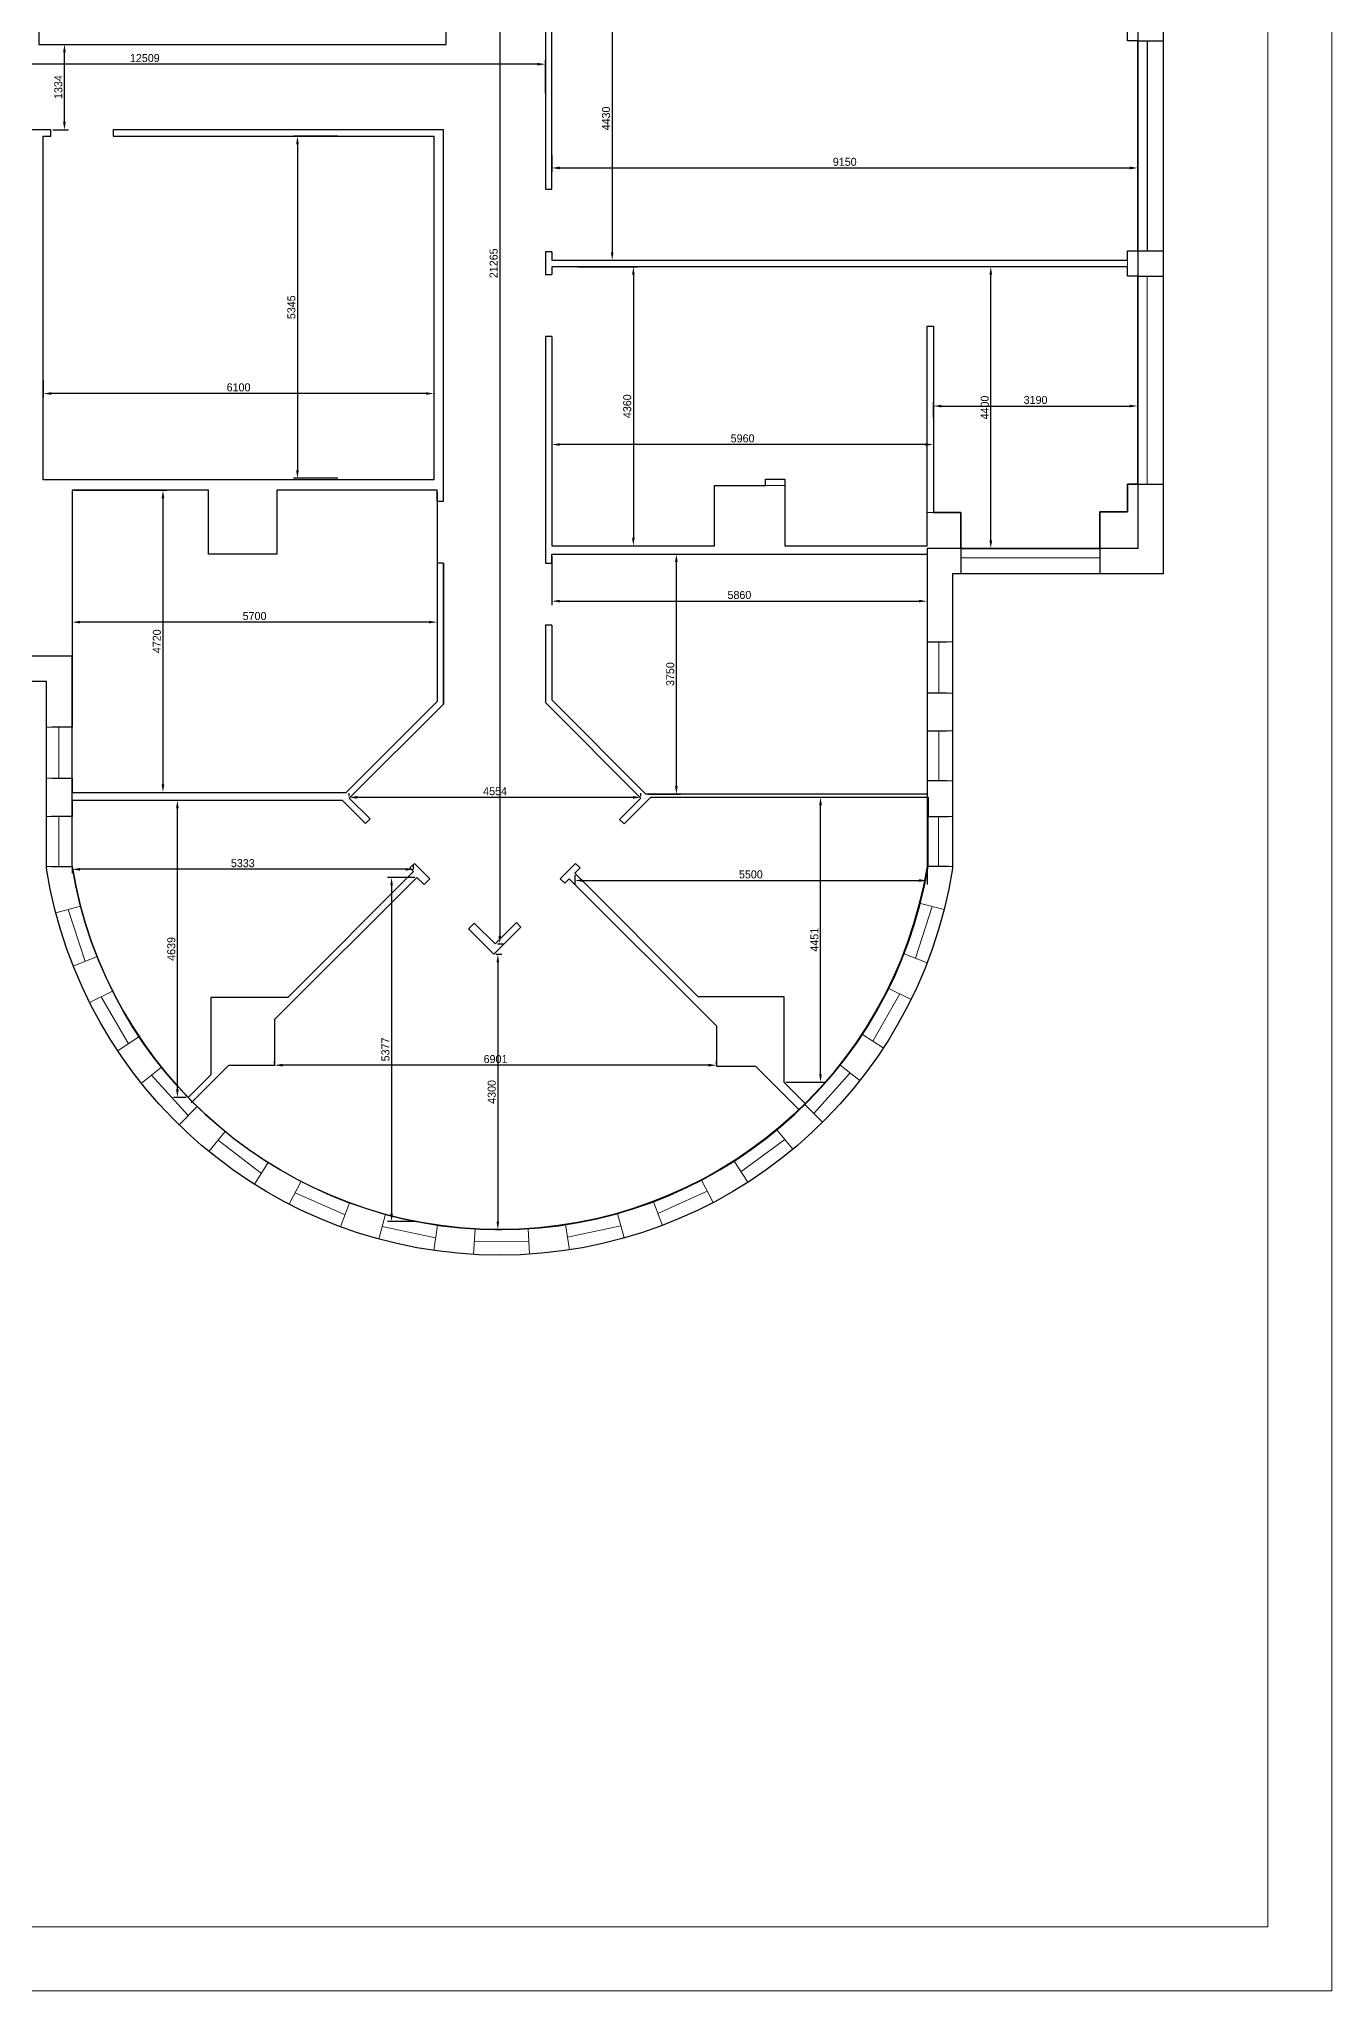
# Model space of a CAD drawing. Header units: millimetres. Extents: x 1179129 to 1254729, y -52846 to 614.
# Drawn here: x 1234540 to 1254729, y -52846 to -22354 of the extents above; entities that cross this region are included whole.
import ezdxf

# ---------------------------------------------------------------- set-up
doc = ezdxf.new("R2010")
doc.units = ezdxf.units.MM

msp = doc.modelspace()

# ---------------------------------------------------------------- linework, layer by layer
at = {"color": 0, "lineweight": -2, "transparency": 16777216}
for p, q in [((1241734, -15350), (1241734, -36364)), ((1243490, -21505), (1243490, -25685)), ((1234756, -22438), (1234999, -22438)), ((1234936, -23647), (1234936, -22563)), ((1242321, -22747), (1230062, -22747)), ((1242446, -23197), (1242446, -22684)), ((1234756, -23772), (1234999, -23772)), ((1239207, -23872), (1238513, -23872)), ((1238575, -23997), (1238575, -29091)), ((1242546, -24169), (1242546, -24431)), ((1242671, -24368), (1251571, -24368)), ((1251696, -24169), (1251696, -24431)), ((1242950, -25910), (1243883, -25910)), ((1243260, -25810), (1243552, -25810)), ((1250052, -25910), (1249339, -25910)), ((1243820, -26035), (1243820, -30145)), ((1249402, -30185), (1249402, -26035)), ((1234605, -27682), (1234605, -27954)), ((1240705, -27682), (1240705, -27954)), ((1240580, -27892), (1234730, -27892)), ((1248506, -28264), (1248506, -28025)), ((1251696, -28264), (1251696, -28025)), ((1242546, -28327), (1242546, -28751)), ((1248506, -28327), (1248506, -28751)), ((1248631, -28087), (1251571, -28087)), ((1248381, -28688), (1242671, -28688)), ((1239207, -29216), (1238513, -29216)), ((1235055, -29433), (1235055, -31525)), ((1235086, -29402), (1236537, -29402)), ((1236474, -29527), (1236474, -33997)), ((1240755, -29433), (1240755, -31525)), ((1242546, -30432), (1242546, -31197)), ((1242950, -30270), (1243883, -30270)), ((1244048, -30400), (1244554, -30400)), ((1248406, -30432), (1248406, -31197)), ((1249989, -30310), (1249339, -30310)), ((1244492, -34025), (1244492, -30525)), ((1242671, -31135), (1248281, -31135)), ((1240630, -31463), (1235180, -31463)), ((1235086, -34122), (1236537, -34122)), ((1239384, -34181), (1239384, -34137)), ((1243938, -34181), (1243938, -34137)), ((1244048, -34150), (1244554, -34150)), ((1236838, -34248), (1236637, -34248)), ((1236700, -38762), (1236700, -34373)), ((1243813, -34200), (1239509, -34200)), ((1246200, -34198), (1246805, -34198)), ((1246743, -38525), (1246743, -34323)), ((1235055, -35310), (1235055, -35386)), ((1240263, -35324), (1235180, -35324)), ((1240388, -35327), (1240388, -35261)), ((1248406, -35310), (1248406, -35562)), ((1240406, -35450), (1239982, -35450)), ((1240045, -35575), (1240045, -40702)), ((1242905, -35418), (1242905, -35562)), ((1243030, -35499), (1248281, -35499)), ((1241699, -36489), (1241797, -36489)), ((1241671, -36652), (1241767, -36652)), ((1241704, -36777), (1241704, -40827)), ((1238217, -38359), (1238217, -38321)), ((1244993, -38384), (1238342, -38384)), ((1245118, -38368), (1245118, -38321)), ((1246200, -38650), (1246805, -38650)), ((1236838, -38887), (1236637, -38887)), ((1240406, -40827), (1239982, -40827)), ((1241667, -40952), (1241767, -40952))]:
    msp.add_line(p, q, dxfattribs=at)
at = {"color": 251, "lineweight": 5, "true_color": 0x636466}
msp.add_lwpolyline([(1179129, -52846), (1254729, -52846), (1254729, 614), (1179129, 614), (1179129, -52846)], dxfattribs=at)
msp.add_lwpolyline([(1180129, -51846), (1253729, -51846), (1253729, -386), (1180129, -386)], close=True, dxfattribs=at)
for points in [[(1229937, -22778), (1229937, -22368), (1230347, -22368), (1230347, -21328), (1229937, -21328), (1229937, -19688), (1230717, -19688), (1230717, -19588), (1231687, -19588), (1231687, -19688), (1234537, -19688), (1234537, -22438), (1240897, -22438), (1240897, -22118), (1240797, -22118)], [(1242546, -21140), (1242446, -21140), (1242446, -24700), (1242546, -24700)], [(1242546, -24700), (1242546, -21280), (1242546, -21380), (1245086, -21380)], [(1251696, -22380), (1251536, -22380), (1251536, -21950), (1251106, -21950), (1251106, -21380), (1248936, -21380), (1248936, -21940), (1248406, -21940)], [(1242546, -25680), (1242546, -25810), (1251536, -25810), (1251536, -25660), (1251696, -25660), (1251696, -22380)], [(1251696, -22380), (1252096, -22380)], [(1234725, -23872), (1234725, -23772), (1233025, -23772), (1233025, -23872)], [(1240755, -29572), (1240855, -29572), (1240855, -23772), (1235695, -23772), (1235695, -23872)], [(1235695, -23872), (1240705, -23872), (1240705, -29242), (1234605, -29242), (1234605, -23872), (1234725, -23872)], [(1242546, -25680), (1242446, -25680), (1242446, -26030), (1242546, -26030)], [(1248506, -25910), (1248406, -25910), (1242546, -25910), (1242546, -26030)], [(1251536, -25950), (1251536, -25910), (1248506, -25910)], [(1251696, -25660), (1252096, -25660)], [(1248506, -26840), (1248506, -29750), (1248936, -29750), (1248936, -30310), (1251106, -30310), (1251106, -29740), (1251536, -29740), (1251536, -29310), (1251696, -29310), (1251696, -26060), (1251536, -26060), (1251536, -25950)], [(1251696, -26060), (1252096, -26060)], [(1242546, -27000), (1242446, -27000), (1242446, -30540), (1242546, -30540)], [(1242546, -27000), (1242546, -30270), (1245086, -30270), (1245086, -29330), (1245886, -29330), (1245886, -29230), (1246186, -29230), (1246186, -30270), (1248406, -30270), (1248406, -26840), (1248506, -26840)], [(1240755, -29572), (1240755, -29402), (1238255, -29402), (1238255, -30402), (1237185, -30402), (1237185, -29402), (1235055, -29402), (1235055, -33102), (1234745, -33102)], [(1251696, -29310), (1251536, -29310), (1251536, -29740), (1251106, -29740), (1251106, -30310), (1248936, -30310), (1248936, -29750), (1248506, -29750)], [(1251696, -29310), (1252096, -29310)], [(1242546, -30540), (1242546, -30400), (1248406, -30400), (1248406, -31770), (1248716, -31770)], [(1248936, -30310), (1248936, -30710)], [(1251106, -30310), (1251106, -30710)], [(1240755, -30542), (1240755, -32700), (1239333, -34122)], [(1240855, -30542), (1240855, -32742), (1239384, -34212)], [(1240855, -32742), (1240855, -30542), (1240755, -30542)], [(1242546, -31510), (1242446, -31510), (1242446, -32720)], [(1242546, -31510), (1242546, -32679), (1244017, -34150)], [(1248716, -32570), (1248406, -32570), (1248406, -33160), (1248716, -33160)], [(1239638, -34608), (1239709, -34538), (1239384, -34212), (1240855, -32742)], [(1242446, -32720), (1243938, -34212)], [(1234745, -33902), (1235055, -33902), (1235055, -34122), (1239333, -34122)], [(1248406, -34150), (1244017, -34150)], [(1248716, -33940), (1248406, -33940), (1248406, -34150)], [(1235055, -34248), (1235055, -34498), (1234735, -34498)], [(1239278, -34248), (1235055, -34248)], [(1239278, -34248), (1239638, -34608)], [(1243938, -34212), (1243605, -34545), (1243676, -34616)], [(1243676, -34616), (1244093, -34198)], [(1244093, -34198), (1248423, -34198)], [(1248423, -34198), (1248423, -34498), (1248743, -34498)], [(1234735, -35278), (1235055, -35278)], [(1240388, -35358), (1238422, -37324), (1237222, -37324), (1237222, -38534)], [(1240551, -35563), (1240642, -35471), (1240402, -35231), (1240331, -35301)], [(1240331, -35301), (1240388, -35358)], [(1242990, -35301), (1242919, -35231), (1242679, -35471), (1242750, -35542)], [(1242905, -35386), (1242990, -35301)], [(1248743, -35278), (1248423, -35278)], [(1238217, -37670), (1240437, -35450)], [(1240551, -35563), (1240437, -35450)], [(1242750, -35542), (1242820, -35471)], [(1242820, -35471), (1245118, -37769)], [(1244829, -37310), (1242905, -35386)], [(1242064, -36228), (1241993, -36157), (1241661, -36489), (1241335, -36164), (1241244, -36256)], [(1241640, -36652), (1241244, -36256)], [(1242064, -36228), (1241640, -36652)], [(1244829, -37310), (1246169, -37310), (1246169, -38650)], [(1238217, -37670), (1238217, -38390), (1237497, -38390)], [(1245118, -37769), (1245118, -38399), (1245728, -38399)], [(1237497, -38390), (1236917, -38970)], [(1245728, -38399), (1246414, -39085)], [(1236862, -38894), (1237222, -38534)], [(1246169, -38650), (1246508, -38989)]]:
    msp.add_lwpolyline(points)
msp.add_lwpolyline([(1252096, -20980), (1252096, -30710), (1248806, -30710), (1248806, -34498), (1248806, -35310, -0.853995), (1234655, -35310), (1234655, -32392), (1232377, -32392), (1232377, -39382), (1218024, -39382), (1217884, -39438), (1214147, -39438), (1214147, -40968), (1205437, -40968), (1205437, -39458), (1184187, -39458)], format="xyb")
at = {"color": 1, "lineweight": 30}
msp.add_lwpolyline([(1251696, -21380), (1251696, -30310), (1248406, -30310), (1248406, -34498), (1248406, -35278, -0.850034), (1235055, -35278), (1235055, -31992), (1231977, -31992), (1231977, -38982), (1217947, -38982), (1217807, -39038), (1213747, -39038), (1213747, -40568), (1205837, -40568), (1205837, -39058), (1184587, -39058)], format="xyb", dxfattribs=at)
at = {"lineweight": 5}
for points in [[(1251536, -21950), (1251536, -22380), (1251696, -22380), (1251696, -25660), (1251536, -25660), (1251536, -26060), (1251696, -26060), (1251696, -29310), (1251536, -29310), (1251536, -29740), (1251106, -29740), (1251106, -30310), (1248936, -30310), (1248936, -29750), (1248406, -29750), (1248406, -30270), (1246186, -30270), (1246186, -29330), (1245086, -29330), (1245086, -30270)], [(1248406, -31770), (1248406, -32570)], [(1248716, -31770), (1248806, -31770)], [(1248716, -32570), (1248806, -32570)], [(1234745, -33102), (1234655, -33102)], [(1235055, -33102), (1235055, -33902)], [(1248406, -33160), (1248406, -33940)], [(1248716, -33160), (1248806, -33160)], [(1234745, -33902), (1234655, -33902)], [(1248716, -33940), (1248806, -33940)], [(1234735, -34498), (1234655, -34498)], [(1235055, -35278), (1235055, -34498)], [(1248423, -34498), (1248423, -35278)], [(1248743, -34498), (1248806, -34498)], [(1234735, -35278), (1234655, -35278)], [(1248743, -35278), (1248806, -35278)], [(1235188, -35902), (1234800, -36004)], [(1235188, -35902), (1234800, -36004)], [(1248302, -35857), (1248674, -35952)], [(1235446, -36687), (1235073, -36836)], [(1248048, -36644), (1248407, -36784)], [(1248048, -36644), (1248407, -36784)], [(1247810, -37185), (1248156, -37356)], [(1235689, -37226), (1235330, -37407)], [(1236103, -37937), (1235768, -38160)], [(1236103, -37937), (1235768, -38160)], [(1247398, -37902), (1247722, -38115)], [(1236452, -38414), (1236137, -38666)], [(1247052, -38381), (1247357, -38622)], [(1237007, -39027), (1236726, -39315)], [(1246500, -38997), (1246775, -39275)], [(1237448, -39420), (1237193, -39732)], [(1246062, -39394), (1246312, -39696)], [(1246062, -39394), (1246312, -39696)], [(1238119, -39904), (1237903, -40245)], [(1245396, -39881), (1244886, -40177)], [(1245394, -39882), (1245607, -40213)], [(1238632, -40198), (1238447, -40556)], [(1238632, -40198), (1238447, -40556)], [(1244883, -40179), (1245067, -40528)], [(1239388, -40532), (1239249, -40909)], [(1244133, -40516), (1244273, -40886)], [(1244133, -40516), (1244273, -40886)], [(1239951, -40713), (1239845, -41100)], [(1243572, -40700), (1243679, -41083)], [(1240761, -40882), (1240703, -41279)], [(1240761, -40882), (1240703, -41279)], [(1241349, -40941), (1241326, -41341)], [(1242176, -40939), (1242201, -41337)], [(1242763, -40875), (1242823, -41269)]]:
    msp.add_lwpolyline(points, dxfattribs=at)
at = {"color": 5}
msp.add_lwpolyline([(1251846, -22380), (1251846, -25660)], dxfattribs=at)
at = {"color": 5, "lineweight": 5}
for points in [[(1251846, -26060), (1251846, -29310)], [(1251106, -30460), (1248936, -30460)], [(1248591, -31770), (1248591, -32570)], [(1234849, -33902), (1234849, -33102)], [(1248591, -33160), (1248591, -33940)], [(1234849, -35278), (1234849, -34498)], [(1248583, -34498), (1248583, -35278)], [(1234994, -35953), (1235260, -36762)], [(1248228, -36714), (1248488, -35904)], [(1235509, -37317), (1235935, -38049)], [(1247560, -38009), (1247983, -37270)], [(1236295, -38540), (1236867, -39171)], [(1246638, -39136), (1247205, -38502)], [(1237337, -39556), (1238011, -40075)], [(1245500, -40048), (1246187, -39545)], [(1238539, -40377), (1239319, -40721)], [(1244203, -40701), (1244975, -40354)], [(1239898, -40906), (1240732, -41080)], [(1241337, -41141), (1242189, -41138)], [(1242793, -41072), (1243625, -40891)]]:
    msp.add_lwpolyline(points, dxfattribs=at)
msp.add_arc((1241739, -34179), 6774, 189.3431, 350.6569)
at = {"color": 0, "transparency": 16777216}
for points in [[(1234915, -22563), (1234957, -22563), (1234936, -22438)], [(1242321, -22726), (1242321, -22768), (1242446, -22747)], [(1234915, -23647), (1234957, -23647), (1234936, -23772)], [(1238554, -23997), (1238596, -23997), (1238575, -23872)], [(1242671, -24347), (1242671, -24389), (1242546, -24368)], [(1251571, -24347), (1251571, -24389), (1251696, -24368)], [(1243469, -25685), (1243510, -25685), (1243490, -25810)], [(1243800, -26035), (1243841, -26035), (1243820, -25910)], [(1249381, -26035), (1249423, -26035), (1249402, -25910)], [(1234730, -27871), (1234730, -27912), (1234605, -27892)], [(1240580, -27871), (1240580, -27912), (1240705, -27892)], [(1248631, -28067), (1248631, -28108), (1248506, -28087)], [(1251571, -28067), (1251571, -28108), (1251696, -28087)], [(1242671, -28668), (1242671, -28709), (1242546, -28688)], [(1248381, -28668), (1248381, -28709), (1248506, -28688)], [(1238554, -29091), (1238596, -29091), (1238575, -29216)], [(1236454, -29527), (1236495, -29527), (1236474, -29402)], [(1243800, -30145), (1243841, -30145), (1243820, -30270)], [(1249381, -30185), (1249423, -30185), (1249402, -30310)], [(1244471, -30525), (1244513, -30525), (1244492, -30400)], [(1242671, -31114), (1242671, -31155), (1242546, -31135)], [(1248281, -31114), (1248281, -31155), (1248406, -31135)], [(1235180, -31442), (1235180, -31483), (1235055, -31463)], [(1240630, -31442), (1240630, -31483), (1240755, -31463)], [(1236454, -33997), (1236495, -33997), (1236474, -34122)], [(1244471, -34025), (1244513, -34025), (1244492, -34150)], [(1236679, -34373), (1236721, -34373), (1236700, -34248)], [(1239509, -34179), (1239509, -34221), (1239384, -34200)], [(1243813, -34179), (1243813, -34221), (1243938, -34200)], [(1246722, -34323), (1246764, -34323), (1246743, -34198)], [(1235180, -35303), (1235180, -35345), (1235055, -35324)], [(1240263, -35303), (1240263, -35345), (1240388, -35324)], [(1240024, -35575), (1240065, -35575), (1240045, -35450)], [(1243030, -35478), (1243030, -35520), (1242905, -35499)], [(1248281, -35478), (1248281, -35520), (1248406, -35499)], [(1241713, -36364), (1241755, -36364), (1241734, -36489)], [(1241684, -36777), (1241725, -36777), (1241704, -36652)], [(1238342, -38363), (1238342, -38405), (1238217, -38384)], [(1244993, -38363), (1244993, -38405), (1245118, -38384)], [(1246722, -38525), (1246764, -38525), (1246743, -38650)], [(1236679, -38762), (1236721, -38762), (1236700, -38887)], [(1240024, -40702), (1240065, -40702), (1240045, -40827)], [(1241684, -40827), (1241725, -40827), (1241704, -40952)]]:
    msp.add_solid(points, dxfattribs=at)

# ---------------------------------------------------------------- texts
at = {"color": 0, "transparency": 16777216, "char_height": 125, "attachment_point": 5}
for s, insert in [('12509', (1236191, -22652)), ('9150', (1247121, -24273)), ('6100', (1237655, -27796)), ('3190', (1250101, -27992)), ('5960', (1245526, -28593)), ('5860', (1245476, -31039)), ('5700', (1237905, -31368)), ('4554', (1241661, -34105)), ('5333', (1237721, -35229)), ('5500', (1245655, -35404)), ('6901', (1241668, -38289))]:
    msp.add_mtext(s, dxfattribs=dict(at, insert=insert))
at = {"color": 0, "transparency": 16777216, "char_height": 125, "attachment_point": 5, "rotation": 90}
for s, insert in [('1334', (1234841, -23105)), ('4430', (1243395, -23595)), ('21265', (1241639, -25857)), ('5345', (1238480, -26544)), ('4360', (1243725, -28090)), ('4400', (1249307, -28110)), ('4720', (1236379, -31762)), ('3750', (1244397, -32275)), ('4451', (1246648, -36424)), ('4639', (1236605, -36568)), ('5377', (1239949, -38138)), ('4300', (1241609, -38802))]:
    msp.add_mtext(s, dxfattribs=dict(at, insert=insert))

doc.saveas('drawing.dxf')
